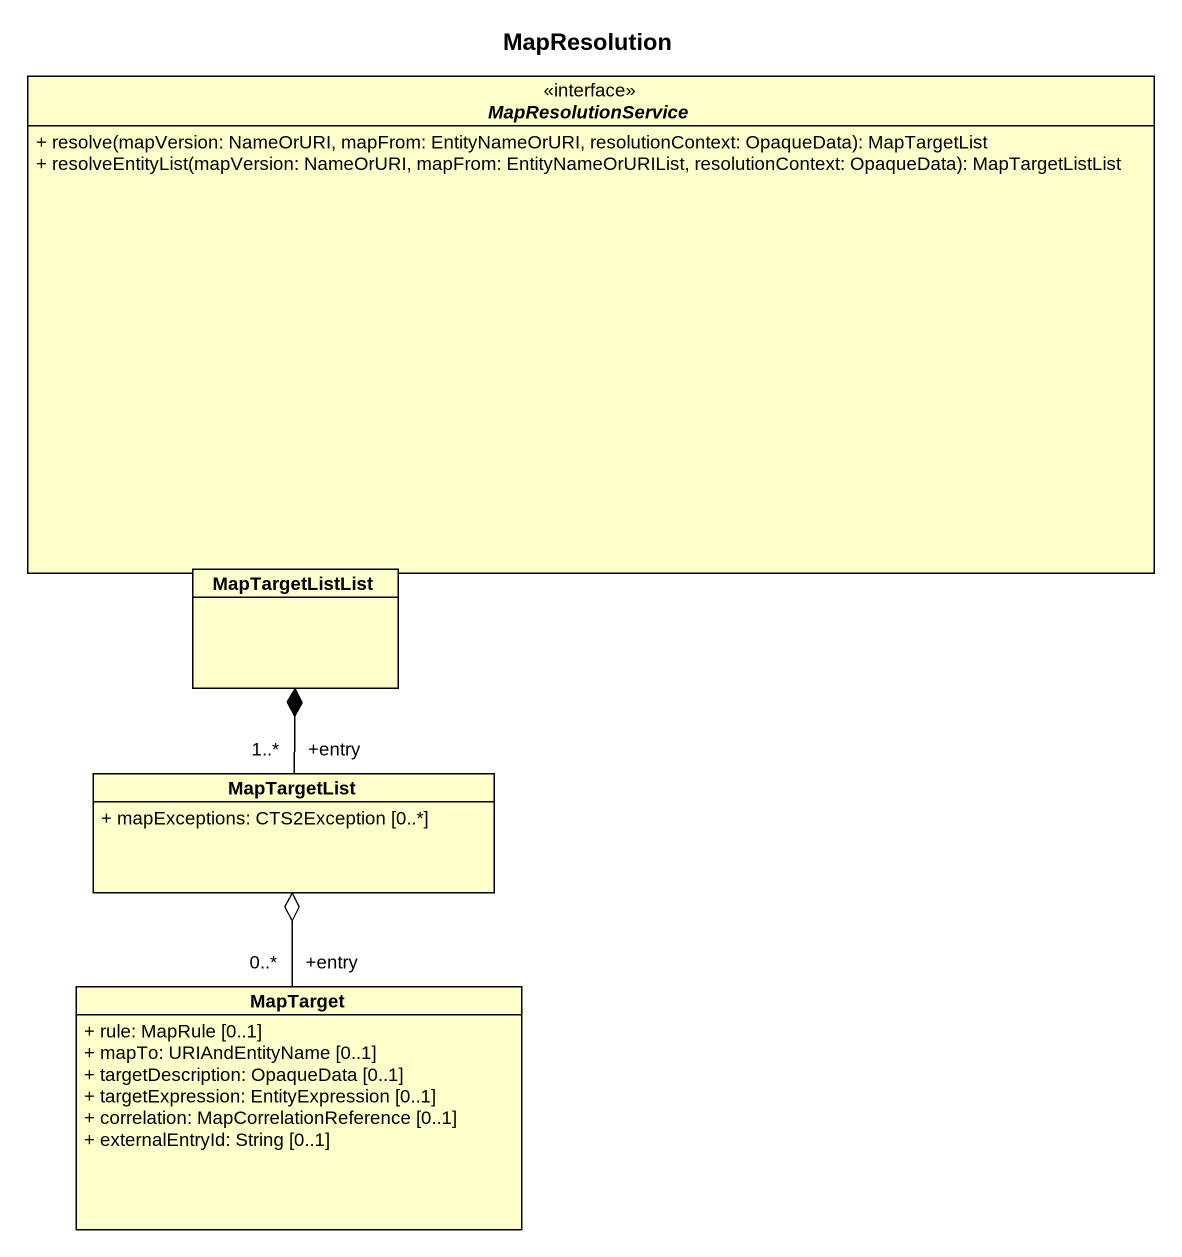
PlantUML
@startuml
title MapResolution
hide circle
hide empty members
skinparam classAttributeIconSize 0
interface MapResolutionService <<interface>> {
  + resolve(mapVersion: NameOrURI, mapFrom: EntityNameOrURI, resolutionContext: OpaqueData): MapTargetList
  + resolveEntityList(mapVersion: NameOrURI, mapFrom: EntityNameOrURIList, resolutionContext: OpaqueData): MapTargetListList
}
class MapTargetListList
class MapTargetList {
  + mapExceptions: CTS2Exception [0..*]
}
class MapTarget {
  + rule: MapRule [0..1]
  + mapTo: URIAndEntityName [0..1]
  + targetDescription: OpaqueData [0..1]
  + targetExpression: EntityExpression [0..1]
  + correlation: MapCorrelationReference [0..1]
  + externalEntryId: String [0..1]
}
MapTargetList "+entry\n1..*" -up-* MapTargetListList
MapTarget "+entry\n0..*" -up-o MapTargetList
@enduml
